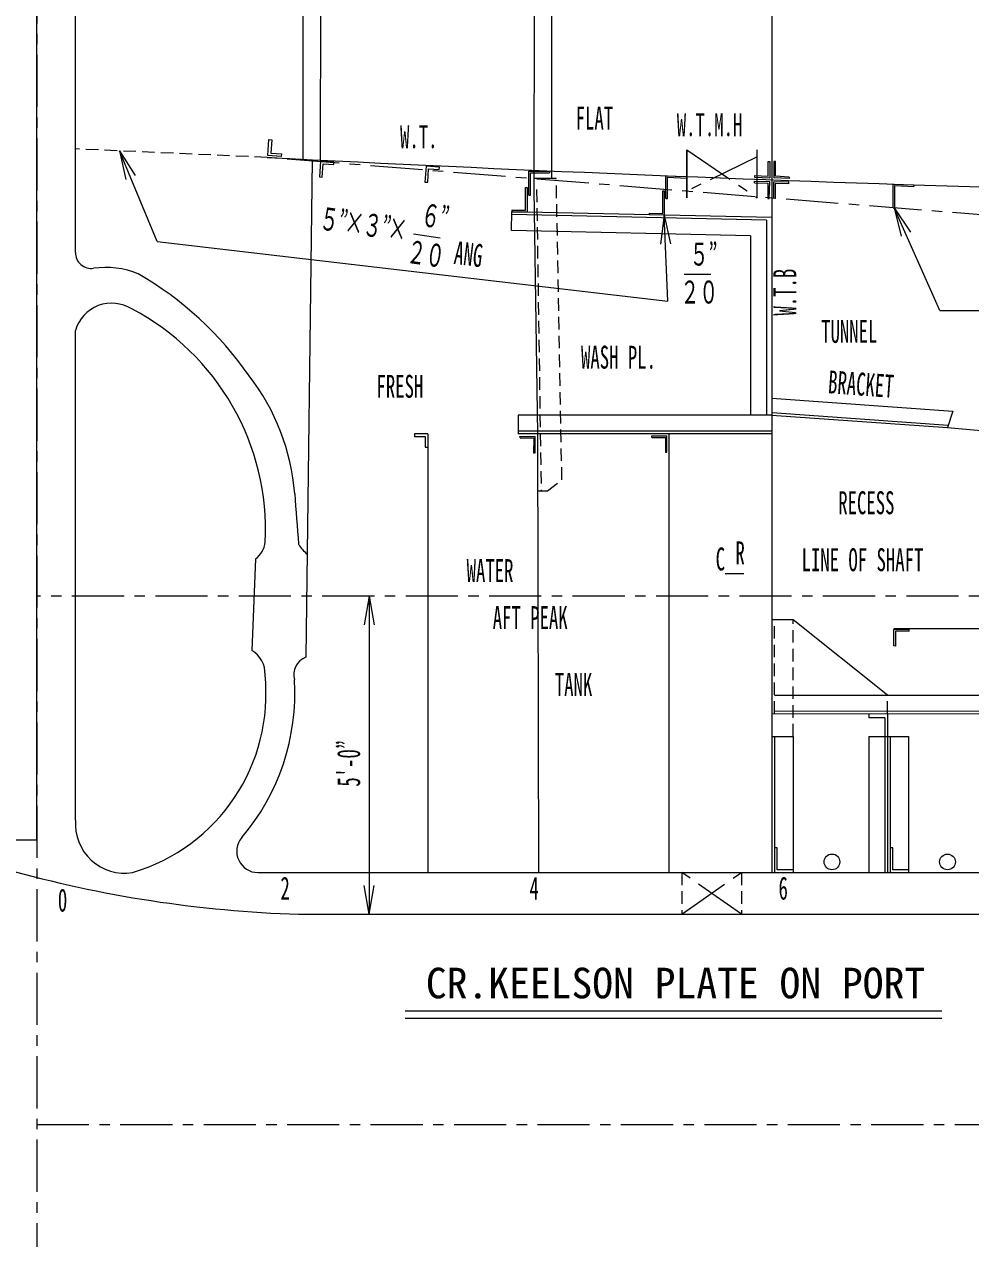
# Model space of a CAD drawing. Units: millimetres, scale not verified. Extents: x -28536 to 28536, y -20184 to 20184.
# Drawn here: x -20279 to -15742, y -856 to 4965 of the extents above; entities that cross this region are included whole.
import ezdxf
from ezdxf.enums import TextEntityAlignment as Align

# ---------------------------------------------------------------- set-up
doc = ezdxf.new("R2010")
doc.units = ezdxf.units.MM
doc.header["$LTSCALE"] = 50
doc.linetypes.add('CHAIN1', pattern=[8, 5, -1, 1, -1])
doc.linetypes.add('DASHED1', pattern=[1.8, 1.2, -0.6])
for name, color, linetype, lineweight in [('0-0_0', 3, 'Continuous', 18), ('0-1_芯', 4, 'CHAIN1', 18), ('0-2_寸法', 2, 'Continuous', 18)]:
    doc.layers.add(name, color=color, linetype=linetype, lineweight=lineweight)
doc.styles.add('ＭＳ ゴシック', font='')
doc.styles.get('ＭＳ ゴシック').set_extended_font_data('MS Gothic')

msp = doc.modelspace()

# ---------------------------------------------------------------- linework, layer by layer
at = {"layer": '0-0_0'}
for p, q in [((-20219.03, 1054.79), (-20219.03, 6888.38)), ((-20033.59, 3870.74), (-20033.59, 6887.11)), ((-16695.33, 6312.64), (-16695.52, 900.31)), ((-18943.26, 6163.99), (-18943.87, 4318.27)), ((-18859.1, 6157.22), (-18859.71, 4314.03)), ((-17834.97, 6121.12), (-17835.61, 4172.94)), ((-17750.81, 6114.35), (-17751.44, 4226.55)), ((-18898.06, 4315.96), (-18928.99, 1931.08)), ((-17103.33, 4363.36), (-17103.33, 4133.57)), ((-16712.63, 4307.46), (-16705.01, 4307.46)), ((-16705.01, 4307.46), (-16705.01, 4229.28)), ((-16685.78, 4307.46), (-16685.79, 4229.28)), ((-16678.16, 4307.46), (-16685.78, 4307.46)), ((-17860.66, 4146.14), (-17860.66, 4260.44)), ((-17860.66, 4260.44), (-17761.1, 4260.44)), ((-17761.1, 4260.44), (-17761.1, 4252.82)), ((-17728.69, 4226.54), (-17835.6, 4226.58)), ((-17203.03, 4129.91), (-17202.88, 4239.3)), ((-17202.88, 4239.3), (-17103.33, 4235.49)), ((-16779.02, 4205.89), (-16778.46, 4213.49)), ((-16778.46, 4213.49), (-16705.69, 4210.89)), ((-16777.78, 4239.63), (-16777.78, 4232.01)), ((-16777.78, 4232.01), (-16705.01, 4229.28)), ((-16707.77, 4129.75), (-16705.69, 4210.89)), ((-16686.36, 4131.04), (-16686.52, 4209.48)), ((-16613.64, 4208.21), (-16686.52, 4209.48)), ((-16613.02, 4225.22), (-16685.79, 4229.28)), ((-16614.2, 4200.61), (-16613.64, 4208.21)), ((-16613.02, 4232.84), (-16613.02, 4225.22)), ((-16113.46, 4084.87), (-16113.46, 4199.17)), ((-16113.46, 4199.17), (-16014.02, 4195.87)), ((-16014.02, 4195.87), (-16014.02, 4188.25)), ((-17876.06, 4182.6), (-17868.44, 4182.6)), ((-17868.44, 4182.6), (-17868.44, 4066.11)), ((-17860.66, 4146.14), (-17853.04, 4146.14)), ((-17835.61, 4172.94), (-17818.07, 3002.34)), ((-17218.43, 4166.36), (-17210.81, 4166.36)), ((-17210.81, 4166.36), (-17210.81, 4049.87)), ((-17203.03, 4129.91), (-17195.41, 4129.91)), ((-16715.37, 4130.31), (-16707.77, 4129.75)), ((-16678.76, 4130.48), (-16686.36, 4131.04)), ((-16113.46, 4084.87), (-16105.84, 4084.87)), ((-16720.81, 4026.27), (-17941.49, 4053.41)), ((-17941.21, 4073.73), (-17941.21, 4066.11)), ((-16695.41, 4038.41), (-17941.21, 4066.11)), ((-17941.21, 4066.11), (-17868.44, 4066.11)), ((-17283.59, 4059.11), (-17283.59, 4051.49)), ((-16720.81, 4026.27), (-16720.84, 3091.24)), ((-16797.01, 3951.75), (-16797.04, 3091.24)), ((-20033.59, 1150.58), (-20033.59, 3497.53)), ((-16695.44, 3172.41), (-15827.58, 3110.96)), ((-16695.44, 3091.24), (-17911.92, 3091.24)), ((-17911.92, 3091.24), (-17911.92, 3002.34)), ((-16695.44, 3091.24), (-15854.13, 3031.67)), ((-16694.55, 3103.91), (-15849.97, 3044.11)), ((-15827.58, 3110.96), (-15854.13, 3031.67)), ((-18344.03, 3002.34), (-18344.03, 899.3)), ((-16695.44, 3015.04), (-17911.92, 3015.04)), ((-16695.44, 3002.34), (-17911.92, 3002.34)), ((-17902.69, 2990.01), (-17829.92, 2990.05)), ((-17902.13, 2982.41), (-17902.69, 2990.01)), ((-17830.08, 2911.61), (-17829.92, 2990.05)), ((-17818.07, 3002.34), (-17813.92, 899.3)), ((-17270.84, 2992.48), (-17198.07, 2992.53)), ((-17270.28, 2984.88), (-17270.84, 2992.48)), ((-17198.23, 2914.08), (-17198.07, 2992.53)), ((-17189.06, 3002.34), (-17189.06, 899.3)), ((-17837.68, 2911.05), (-17830.08, 2911.61)), ((-17205.83, 2913.53), (-17198.23, 2914.08)), ((-19170.6, 2402.35), (-19187.66, 1963.59)), ((-12146.44, 2067.77), (-16110.14, 2067.77)), ((-16109.97, 1985.56), (-16110.13, 2064)), ((-16037.37, 2063.96), (-16110.13, 2064)), ((-16037.92, 2056.36), (-16037.37, 2063.96)), ((-16102.37, 1985), (-16109.97, 1985.56)), ((-16682.38, 1749.82), (15472.37, 1741.51)), ((-16695.48, 1673.63), (-16695.47, 1673.63)), ((-16695.48, 1660.93), (-16695.47, 1660.93)), ((-16695.47, 1660.93), (15472.32, 1652.61)), ((-16682.39, 1673.62), (15472.32, 1665.31)), ((-16230.15, 1660.81), (-16230.16, 1640.98)), ((-16153.96, 1640.96), (-16230.16, 1640.98)), ((-16153.96, 1640.96), (-16154.34, 900.32)), ((-16141.54, 1660.79), (-16141.73, 900.31)), ((-16695.35, 1551.41), (-16593.38, 1551.36)), ((-16682.39, 1551.4), (-16682.73, 900.31)), ((-16593.38, 1551.36), (-16593.71, 900.26)), ((-16230.21, 1551.45), (-16230.54, 900.36)), ((-16230.21, 1551.45), (-16039.59, 1551.36)), ((-16128.61, 1551.4), (-16128.94, 900.31)), ((-16039.59, 1551.36), (-16039.93, 900.26)), ((-20219.03, 1054.79), (-20383.48, 1054.79)), ((-16669.85, 1018.22), (-16682.67, 1018.23)), ((-16669.91, 913), (-16669.85, 1018.22)), ((-16116.07, 1018.22), (-16128.88, 1018.23)), ((-16116.12, 913), (-16116.07, 1018.22)), ((-19158.76, 899.3), (15843.33, 899.3)), ((-16593.71, 912.96), (-16669.91, 913)), ((-16039.92, 912.96), (-16116.12, 913)), ((-18963.55, 699.71), (14434.86, 699.71))]:
    msp.add_line(p, q, dxfattribs=at)
at = {"layer": '0-0_0', "color": 1, "linetype": 'DASHED1'}
for p, q in [((-19114.53, 4326.99), (-20033.59, 4367.87)), ((-17822.92, 4173.13), (-17801.27, 2728.96)), ((-16682.47, 1660.92), (-16682.36, 2110.17)), ((-16593.38, 1551.36), (-16593.38, 2110.16)), ((-16141.54, 1660.78), (-16141.51, 1749.68)), ((-17126.34, 899.3), (-17126.34, 699.71)), ((-16841.59, 899.3), (-16841.59, 699.71))]:
    msp.add_line(p, q, dxfattribs=at)
at = {"layer": '0-0_0'}
for points in [[(-19105.86, 4412.28), (-19092.44, 4411.27), (-19097.21, 4347.95), (-19046.56, 4344.13), (-19047.51, 4331.46), (-19111.59, 4336.3)], [(-18864.19, 4233.57), (-18850.24, 4232.68), (-18846.19, 4296.05), (-18795.49, 4292.81), (-18794.68, 4305.48), (-18858.81, 4309.58)], [(-18358.44, 4209.01), (-18344.48, 4208.12), (-18340.43, 4271.49), (-18289.74, 4268.25), (-18288.93, 4280.92), (-18353.06, 4285.02)]]:
    msp.add_lwpolyline(points, close=True, dxfattribs=at)
for points in [[(-16777.78, 4239.63), (-16712.63, 4236.9), (-16712.63, 4307.46)], [(-16613.02, 4232.84), (-16678.17, 4236.9), (-16678.16, 4307.46)], [(-17853.04, 4146.14), (-17853.04, 4252.82), (-17761.1, 4252.82)], [(-17195.41, 4129.91), (-17195.26, 4231.68), (-17103.33, 4227.87)], [(-16779.02, 4205.89), (-16713.85, 4203.85), (-16715.37, 4130.31)], [(-16614.2, 4200.61), (-16679.47, 4201.33), (-16678.76, 4130.48)], [(-16105.84, 4084.87), (-16105.84, 4191.55), (-16014.02, 4188.25)], [(-17941.21, 4073.73), (-17876.06, 4073.73), (-17876.06, 4182.6)], [(-17283.59, 4059.11), (-17218.43, 4057.49), (-17218.43, 4166.36)], [(-16797.01, 3951.75), (-17943.19, 3977.23), (-17941.21, 4066.11)], [(-18344.03, 3002.34), (-18407.53, 3002.34), (-18407.53, 2989.64), (-18356.73, 2989.64), (-18356.73, 2938.84), (-18344.03, 2938.84)], [(-17902.13, 2982.41), (-17836.96, 2981.89), (-17837.68, 2911.05)], [(-17270.28, 2984.88), (-17205.11, 2984.37), (-17205.83, 2913.53)], [(-16141.51, 1749.68), (-16593.38, 2110.16), (-16695.44, 2110.17)], [(-16037.92, 2056.36), (-16103.09, 2055.85), (-16102.37, 1985)]]:
    msp.add_lwpolyline(points, dxfattribs=at)
at = {"layer": '0-0_0', "color": 1, "linetype": 'DASHED1'}
msp.add_lwpolyline([(-17817.53, 2728.96), (-17770.04, 2728.96), (-17701.64, 2782.31), (-17728.69, 4226.54)], dxfattribs=at)
at = {"layer": '0-0_0'}
for centre in [(-16407.24, 950.51), (-15853.45, 950.22)]:
    msp.add_circle(centre, 37.64, dxfattribs=at)
for centre, radius, start, end in [((-10525.32, 170702.06), 166596.63, 267.0447, 269.43864), ((-19957.39, 3870.74), 76.2, 180, 278.2303), ((-19887.88, 3390.22), 409.32, 67.75443, 98.2303), ((-20551.65, 2345.61), 1642.12, 34.6761, 60.0939), ((-19859.78, 3447.54), 180.85, 57.91417, 163.95372), ((-20319.69, 2540.21), 1197.44, 357.26862, 62.33516), ((-20028.6, 2634.6), 1049.27, 4.40437, 37.94983), ((16826.71, 5361.84), 35906.82, 184.22706, 184.61294), ((-19238.88, 2496.12), 116, 306.06065, 353.57893), ((-18958.74, 2474.48), 5.08, 184.61294, 210.51408), ((-18820.44, 2555.99), 165.61, 210.51408, 231.92046), ((-19250.61, 1854.42), 126.02, 356.78829, 60.02749), ((-18896.94, 1847), 89.98, 110.87089, 195.0236), ((-20012.57, 1755.28), 892.53, 286.45555, 5.92202), ((-20051.24, 1758.94), 1069.35, 319.65642, 3.47079), ((-19797.07, 1133.48), 237.13, 175.86556, 279.05767), ((-19158.76, 1000.9), 101.6, 139.65642, 270), ((-18785.09, 6530.79), 5833.81, 254.2808, 268.24703)]:
    msp.add_arc(centre, radius, start, end, dxfattribs=at)
at = {"layer": '0-1_芯'}
for p, q in [((-20218.82, 6419.03), (-20218.82, -10113.65)), ((-15579.49, 4042.25), (-19114.53, 4326.99)), ((-17103.33, 4133.57), (-17103.33, 4363.36)), ((-17103.33, 4363.36), (-16766.5, 4133.57)), ((-16766.5, 4330.42), (-17103.33, 4164.99)), ((-16766.5, 4133.57), (-16766.5, 4363.36)), ((-8600.53, 2223.71), (-20218.82, 2223.71)), ((-17126.34, 699.71), (-16841.59, 899.3)), ((-16841.59, 699.71), (-17126.34, 899.3)), ((-20218.82, -308.96), (-14721.48, -308.96))]:
    msp.add_line(p, q, dxfattribs=at)
msp.add_arc((4159.15, 240991.84), 238800.28, 265.19254, 269.05998, dxfattribs=at)
at = {"layer": '0-2_寸法'}
for p, q in [((-19641.54, 3923.14), (-19822.16, 4358.47)), ((-19822.16, 4358.47), (-19746.87, 4240.44)), ((-19822.16, 4358.47), (-19791.78, 4221.8)), ((-15890.47, 3592.83), (-16109.65, 4084.87)), ((-16109.65, 4084.87), (-16031.34, 3968.82)), ((-16109.65, 4084.87), (-16075.76, 3949.04)), ((-17210.81, 4049.87), (-17229.63, 3911.14)), ((-17210.81, 4049.87), (-17181.05, 3913.07)), ((-18412.93, 3960.24), (-18285.96, 3942.2)), ((-17115.49, 3767.94), (-16987.25, 3767.94)), ((-15890.47, 3592.83), (-13052.21, 3592.83)), ((-18625.8, 2223.71), (-18650.12, 2085.84)), ((-18625.8, 2223.71), (-18601.49, 2085.84)), ((-18625.8, 699.71), (-18601.49, 837.58)), ((-18453.02, 236.55), (-15880.11, 236.55)), ((-18453.02, 201.92), (-15880.11, 201.92))]:
    msp.add_line(p, q, dxfattribs=at)
for points in [[(-19641.54, 3923.14), (-17194.43, 3637.68), (-17210.81, 4049.87)], [(-18625.8, 2223.71), (-18625.8, 699.71), (-18650.12, 837.58)]]:
    msp.add_lwpolyline(points, dxfattribs=at)

# ---------------------------------------------------------------- texts
at = {"layer": '0-2_寸法', "style": 'ＭＳ ゴシック', "width": 0.6}
for s, p in [('FLAT', (-17635.76, 4427.63)), ('W.T.M.H', (-17151.06, 4395.76)), ('W.T.', (-18477.62, 4337.92)), ('５”', (-17088.91, 3775.41)), ('２０', (-17133.08, 3593.61)), ('TUNNEL', (-16458.96, 3405.24)), ('WASH PL.', (-17610.14, 3281.36)), ('FRESH', (-18590.58, 3141.77)), ('RECESS', (-16377.07, 2583.85)), ('C＿', (-16964.57, 2314.19)), ('R', (-16869.83, 2343.66)), ('LINE OF SHAFT', (-16552.79, 2310.67)), ('WATER', (-18158.43, 2258.36)), ('AFT PEAK', (-18033.31, 2033.32)), ('TANK', (-17735.68, 1712.72)), ('2', (-19050.91, 736.52)), ('4', (-17857.11, 736.52)), ('6', (-16663.31, 736.52)), ('0', (-20117.71, 679.13))]:
    msp.add_text(s, height=110, dxfattribs=at).set_placement(p, align=Align.BOTTOM_LEFT)
for s, rotation, p in [('５”', 351.91, (-18872.88, 3949.66)), ('６”', 351.91, (-18386.92, 3966.66)), ('×', 351.91, (-18752.64, 3932.57)), ('３”', 351.91, (-18665.73, 3920.22)), ('×', 351.91, (-18546.09, 3903.01)), ('２０', 351.91, (-18454.88, 3790.12)), ('ANG', 352.868, (-18226.8, 3784.3)), ('W.T.B', 90, (-16545.28, 3568.8)), ('BRACKET', 355.95, (-16431.05, 3163.78)), ("5'-0”", 90, (-18636.13, 1311.05))]:
    msp.add_text(s, height=110, rotation=rotation, dxfattribs=at).set_placement(p, align=Align.BOTTOM_LEFT)
at = {"layer": '0-2_寸法', "style": 'ＭＳ ゴシック'}
msp.add_text('CR.KEELSON PLATE ON PORT', height=146.6, dxfattribs=at).set_placement((-18353.99, 252.42), align=Align.BOTTOM_LEFT)

doc.saveas('drawing.dxf')
